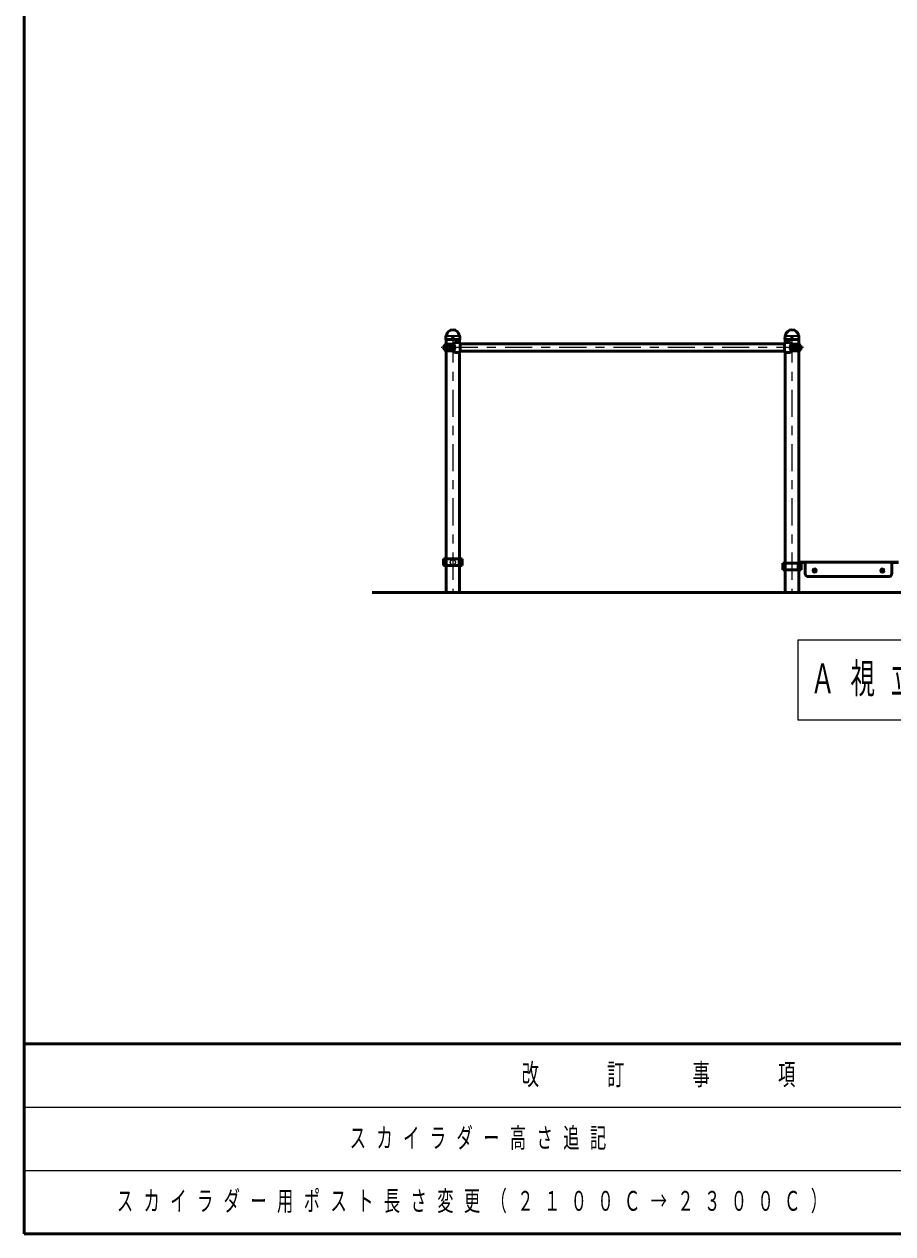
# Model space of a CAD drawing. Units: millimetres on the paper, scale 1:60. Extents: x -385 to 0, y -594 to 267.
# Drawn here: x -385 to -289, y -297 to -163.2 of the extents above; entities that cross this region are included whole.
import ezdxf

# ---------------------------------------------------------------- set-up
doc = ezdxf.new("R2010")
doc.units = ezdxf.units.MM
doc.linetypes.add('USER1', pattern=[4.5, 2.5, -2])
doc.linetypes.add('USER2', pattern=[6, 3, -1, 1, -1])
doc.layers.add('LY_1', color=140, linetype='Continuous', lineweight=50)
doc.styles.add('ＭＳ ゴシック', font='')
doc.styles.get('ＭＳ ゴシック').set_extended_font_data('MS Gothic')

msp = doc.modelspace()

# ---------------------------------------------------------------- linework, layer by layer
at = {"layer": 'LY_1', "color": 7}
for p, q in [((-385, -30), (-385, -297)), ((-160.318, -226.069), (-346.533, -226.069)), ((-385, -276), (0, -276)), ((-385, -297), (0, -297))]:
    msp.add_line(p, q, dxfattribs=at)
at = {"layer": 'LY_1'}
for p, q in [((-338.377, -198.077), (-338.37, -197.747)), ((-338.35, -197.698), (-338.331, -197.68)), ((-336.856, -197.698), (-336.874, -197.68)), ((-336.829, -198.077), (-336.835, -197.747)), ((-300.877, -198.077), (-300.87, -197.747)), ((-300.85, -197.698), (-300.831, -197.68)), ((-299.356, -197.698), (-299.374, -197.68)), ((-299.329, -198.077), (-299.335, -197.747)), ((-338.548, -198.819), (-338.553, -198.819)), ((-338.548, -199.152), (-338.553, -199.152)), ((-338.369, -198.085), (-338.377, -198.077)), ((-338.371, -198.611), (-337.661, -198.611)), ((-338.369, -198.085), (-336.837, -198.085)), ((-338.345, -226.069), (-338.345, -198.085)), ((-337.872, -198.833), (-338.157, -198.818)), ((-337.872, -199.138), (-338.157, -199.153)), ((-337.872, -198.833), (-337.872, -199.138)), ((-337.628, -198.644), (-337.628, -199.327)), ((-337.56, -198.611), (-337.56, -199.361)), ((-337.46, -198.611), (-337.56, -198.611)), ((-337.46, -198.611), (-337.46, -199.361)), ((-337.46, -198.836), (-337.444, -198.836)), ((-337.46, -198.836), (-337.46, -199.136)), ((-337.46, -199.136), (-337.444, -199.136)), ((-336.79, -198.444), (-337.394, -198.444)), ((-337.36, -198.919), (-337.36, -199.052)), ((-336.86, -198.444), (-336.86, -198.085)), ((-336.829, -198.077), (-336.837, -198.085)), ((-336.79, -198.444), (-336.79, -199.527)), ((-300.915, -198.581), (-336.79, -198.581)), ((-300.915, -198.444), (-300.915, -199.527)), ((-300.915, -198.444), (-300.312, -198.444)), ((-300.869, -198.085), (-300.877, -198.077)), ((-300.869, -198.085), (-299.337, -198.085)), ((-300.845, -198.444), (-300.845, -198.085)), ((-300.345, -198.919), (-300.345, -199.052)), ((-300.245, -198.836), (-300.262, -198.836)), ((-300.245, -199.136), (-300.262, -199.136)), ((-300.245, -198.611), (-300.245, -199.361)), ((-300.245, -198.611), (-300.145, -198.611)), ((-300.245, -198.836), (-300.245, -199.136)), ((-300.145, -198.611), (-300.145, -199.361)), ((-300.078, -198.644), (-300.078, -199.327)), ((-299.334, -198.611), (-300.044, -198.611)), ((-299.833, -198.833), (-299.549, -198.818)), ((-299.833, -198.833), (-299.833, -199.138)), ((-299.833, -199.138), (-299.549, -199.153)), ((-299.36, -226.069), (-299.36, -198.085)), ((-299.329, -198.077), (-299.337, -198.085)), ((-299.157, -198.819), (-299.153, -198.819)), ((-299.157, -199.152), (-299.153, -199.152)), ((-338.369, -199.361), (-337.661, -199.361)), ((-337.46, -199.361), (-337.56, -199.361)), ((-336.79, -199.527), (-337.394, -199.527)), ((-336.86, -226.069), (-336.86, -199.527)), ((-300.915, -199.391), (-336.79, -199.391)), ((-300.915, -199.527), (-300.312, -199.527)), ((-300.845, -226.069), (-300.845, -199.527)), ((-300.245, -199.361), (-300.145, -199.361)), ((-299.336, -199.361), (-300.044, -199.361)), ((-338.633, -222.361), (-338.633, -223.111)), ((-336.573, -222.361), (-338.633, -222.361)), ((-336.573, -223.111), (-338.633, -223.111)), ((-338.494, -222.361), (-338.494, -223.111)), ((-336.907, -222.361), (-336.907, -223.111)), ((-336.751, -222.361), (-336.751, -223.111)), ((-336.702, -222.361), (-336.702, -223.111)), ((-336.573, -222.361), (-336.573, -223.111)), ((-301.133, -222.836), (-301.133, -223.586)), ((-299.073, -222.836), (-301.133, -222.836)), ((-300.994, -222.836), (-300.994, -223.586)), ((-299.407, -222.836), (-299.407, -223.586)), ((-299.36, -222.736), (-298.644, -222.736)), ((-299.36, -222.774), (-298.644, -222.774)), ((-299.251, -222.836), (-299.251, -223.586)), ((-299.202, -222.836), (-299.202, -223.586)), ((-299.073, -222.836), (-299.073, -223.586)), ((-298.644, -222.786), (-298.644, -223.986)), ((-298.594, -222.736), (-289.111, -222.736)), ((-288.345, -222.736), (-289.061, -222.736)), ((-288.345, -222.774), (-289.061, -222.774)), ((-289.061, -222.786), (-289.061, -223.986)), ((-299.073, -223.586), (-301.133, -223.586)), ((-298.311, -224.319), (-293.853, -224.319)), ((-297.669, -223.614), (-297.603, -223.575)), ((-297.669, -223.614), (-297.669, -223.691)), ((-297.669, -223.691), (-297.603, -223.729)), ((-297.603, -223.575), (-297.536, -223.614)), ((-297.603, -223.729), (-297.536, -223.691)), ((-297.536, -223.614), (-297.536, -223.691)), ((-293.853, -224.319), (-289.394, -224.319)), ((-290.169, -223.614), (-290.103, -223.575)), ((-290.169, -223.614), (-290.169, -223.691)), ((-290.169, -223.691), (-290.103, -223.729)), ((-290.103, -223.575), (-290.036, -223.614)), ((-290.103, -223.729), (-290.036, -223.691)), ((-290.036, -223.614), (-290.036, -223.691))]:
    msp.add_line(p, q, dxfattribs=at)
at = {"layer": 'LY_1', "color": 7, "lineweight": 13}
for p, q in [((-338.347, -197.727), (-336.858, -197.727)), ((-338.317, -197.669), (-336.891, -197.669)), ((-300.847, -197.727), (-299.358, -197.727)), ((-300.817, -197.669), (-299.391, -197.669)), ((-299.453, -231.361), (-299.453, -240.161)), ((-242.653, -231.361), (-299.453, -231.361)), ((-299.453, -240.161), (-242.653, -240.161)), ((-385, -283), (-243.5, -283)), ((-385, -290), (-243.5, -290))]:
    msp.add_line(p, q, dxfattribs=at)
at = {"layer": 'LY_1', "color": 7, "linetype": 'USER2', "lineweight": 13}
for p, q in [((-337.603, -197.661), (-337.603, -226.069)), ((-300.103, -197.661), (-300.103, -226.069)), ((-298.835, -198.986), (-338.907, -198.986))]:
    msp.add_line(p, q, dxfattribs=at)
at = {"layer": 'LY_1', "color": 7, "linetype": 'USER1', "lineweight": 13}
for p, q in [((-338.353, -198.627), (-338.353, -199.344)), ((-337.877, -198.902), (-337.46, -198.902)), ((-337.877, -199.069), (-337.877, -198.902)), ((-337.877, -199.069), (-337.46, -199.069)), ((-337.736, -198.84), (-337.872, -198.833)), ((-337.736, -199.131), (-337.872, -199.138)), ((-337.728, -198.844), (-337.861, -198.844)), ((-337.861, -198.844), (-337.861, -199.127)), ((-337.728, -199.127), (-337.861, -199.127)), ((-337.728, -198.848), (-337.728, -199.123)), ((-337.628, -198.886), (-337.728, -198.886)), ((-337.628, -199.086), (-337.728, -199.086)), ((-337.46, -198.886), (-337.56, -198.886)), ((-337.46, -199.086), (-337.56, -199.086)), ((-300.245, -198.886), (-300.145, -198.886)), ((-299.829, -198.902), (-300.245, -198.902)), ((-299.829, -199.069), (-300.245, -199.069)), ((-300.245, -199.086), (-300.145, -199.086)), ((-300.078, -198.886), (-299.978, -198.886)), ((-300.078, -199.086), (-299.978, -199.086)), ((-299.978, -198.844), (-299.844, -198.844)), ((-299.978, -198.848), (-299.978, -199.123)), ((-299.978, -199.127), (-299.844, -199.127)), ((-299.97, -198.84), (-299.833, -198.833)), ((-299.97, -199.131), (-299.833, -199.138)), ((-299.844, -198.844), (-299.844, -199.127)), ((-299.829, -199.069), (-299.829, -198.902)), ((-299.353, -198.627), (-299.353, -199.344))]:
    msp.add_line(p, q, dxfattribs=at)
at = {"layer": 'LY_1'}
for centre, radius in [((-337.603, -197.952), 0.05), ((-300.103, -197.952), 0.05), ((-297.603, -223.652), 0.175), ((-290.103, -223.652), 0.175)]:
    msp.add_circle(centre, radius, dxfattribs=at)
at = {"layer": 'LY_1', "color": 7, "linetype": 'USER1', "lineweight": 13}
for centre, radius in [((-337.603, -222.736), 0.283), ((-297.603, -223.652), 0.104), ((-290.103, -223.652), 0.104)]:
    msp.add_circle(centre, radius, dxfattribs=at)
at = {"layer": 'LY_1', "color": 7, "lineweight": 13}
for centre, radius in [((-297.603, -223.652), 0.2), ((-297.603, -223.652), 0.0917), ((-290.103, -223.652), 0.2), ((-290.103, -223.652), 0.0917)]:
    msp.add_circle(centre, radius, dxfattribs=at)
at = {"layer": 'LY_1'}
for centre, radius, start, end in [((-338.3, -197.748), 0.07, 135, 178.99605), ((-338.364, -197.647), 0.0467, 315, 353.3676), ((-337.603, -197.736), 0.72, 90, 173.3676), ((-337.603, -197.736), 0.72, 6.6324, 90), ((-336.841, -197.647), 0.0467, 186.6324, 225), ((-336.905, -197.748), 0.07, 1.00395, 45), ((-300.8, -197.748), 0.07, 135, 178.99605), ((-300.864, -197.647), 0.0467, 315, 353.3676), ((-300.103, -197.736), 0.72, 90, 173.3676), ((-300.103, -197.736), 0.72, 6.6324, 90), ((-299.341, -197.647), 0.0467, 186.6324, 225), ((-299.405, -197.748), 0.07, 1.00395, 45), ((-338.353, -198.986), 0.267, 143.1301, 216.8699), ((-338.353, -198.986), 0.25, 154.44159, 205.55841), ((-337.526, -199.381), 1.167, 140.22094, 154.44159), ((-337.526, -198.59), 1.167, 205.55841, 219.77906), ((-338.553, -198.836), 0.0167, 90, 143.1301), ((-338.553, -199.136), 0.0167, 216.8699, 270), ((-338.371, -198.677), 0.0667, 90, 140.22094), ((-337.994, -198.986), 0.232, 154.69944, 205.30056), ((-337.148, -199.385), 1.167, 151.38495, 154.69944), ((-337.148, -198.586), 1.167, 205.30056, 208.61505), ((-338.158, -198.834), 0.0167, 87, 151.38495), ((-338.158, -199.137), 0.0167, 208.61505, 273), ((-337.661, -198.644), 0.0333, 0, 90), ((-337.394, -198.611), 0.167, 90, 180), ((-337.444, -198.919), 0.0833, 0, 90), ((-337.444, -199.052), 0.0833, 270, 0), ((-300.262, -198.919), 0.0833, 90, 180), ((-300.262, -199.052), 0.0833, 180, 270), ((-300.312, -198.611), 0.167, 0, 90), ((-300.044, -198.644), 0.0333, 90, 180), ((-299.548, -198.834), 0.0167, 28.61505, 93), ((-299.548, -199.137), 0.0167, 267, 331.38495), ((-300.558, -199.385), 1.167, 25.30055, 28.61505), ((-300.558, -198.586), 1.167, 331.38495, 334.69945), ((-299.712, -198.986), 0.232, 334.69945, 25.30055), ((-299.334, -198.677), 0.0667, 39.77906, 90), ((-300.18, -199.381), 1.167, 25.55841, 39.77906), ((-300.18, -198.59), 1.167, 320.22094, 334.44159), ((-299.153, -198.836), 0.0167, 36.8699, 90), ((-299.153, -199.136), 0.0167, 270, 323.1301), ((-299.353, -198.986), 0.267, 323.1301, 36.8699), ((-299.353, -198.986), 0.25, 334.44159, 25.55841), ((-338.371, -199.294), 0.0667, 219.77906, 270), ((-337.661, -199.327), 0.0333, 270, 0), ((-337.394, -199.361), 0.167, 180, 270), ((-300.312, -199.361), 0.167, 270, 0), ((-300.044, -199.327), 0.0333, 180, 270), ((-299.334, -199.294), 0.0667, 270, 320.22094), ((-298.594, -222.786), 0.05, 90, 180), ((-289.111, -222.786), 0.05, 0, 90), ((-298.311, -223.986), 0.333, 180, 270), ((-289.394, -223.986), 0.333, 270, 0)]:
    msp.add_arc(centre, radius, start, end, dxfattribs=at)
at = {"layer": 'LY_1', "color": 7, "linetype": 'USER1', "lineweight": 13}
for centre, radius, start, end in [((-338.369, -198.627), 0.0167, 0, 91.98888), ((-337.736, -198.848), 0.0083, 0, 88), ((-337.736, -198.848), 0.0083, 0, 88), ((-337.736, -199.123), 0.0083, 272, 0), ((-337.736, -199.123), 0.0083, 273, 0), ((-299.969, -198.848), 0.0083, 92, 180), ((-299.969, -198.848), 0.0083, 92, 180), ((-299.969, -199.123), 0.0083, 180, 268), ((-299.969, -199.123), 0.0083, 180, 267), ((-299.336, -198.627), 0.0167, 88.01112, 180), ((-338.369, -199.344), 0.0167, 270, 0), ((-299.336, -199.344), 0.0167, 180, 270)]:
    msp.add_arc(centre, radius, start, end, dxfattribs=at)

# ---------------------------------------------------------------- texts
at = {"layer": 'LY_1', "color": 7, "style": 'ＭＳ ゴシック'}
for s, insert, char_height, attachment_point in [('\\T1.64;\\W0.6;Ａ視立面図\u3000Ｓ＝１／６０', (-298.053, -235.761), 3.299, 4), ('\\T1.64;\\W0.6;改\u3000\u3000訂\u3000\u3000事\u3000\u3000項', (-314.25, -279.5), 2.346, 5), ('\\T1.64;\\W0.6;スカイラダー高さ追記', (-334.25, -286.5), 2.199, 5), ('\\T1.64;\\W0.6;スカイラダー用ポスト長さ変更（２１００Ｃ→２３００Ｃ）', (-374.75, -293.5), 2.199, 4)]:
    msp.add_mtext(s, dxfattribs=dict(at, insert=insert, char_height=char_height, attachment_point=attachment_point))

doc.saveas('drawing.dxf')
